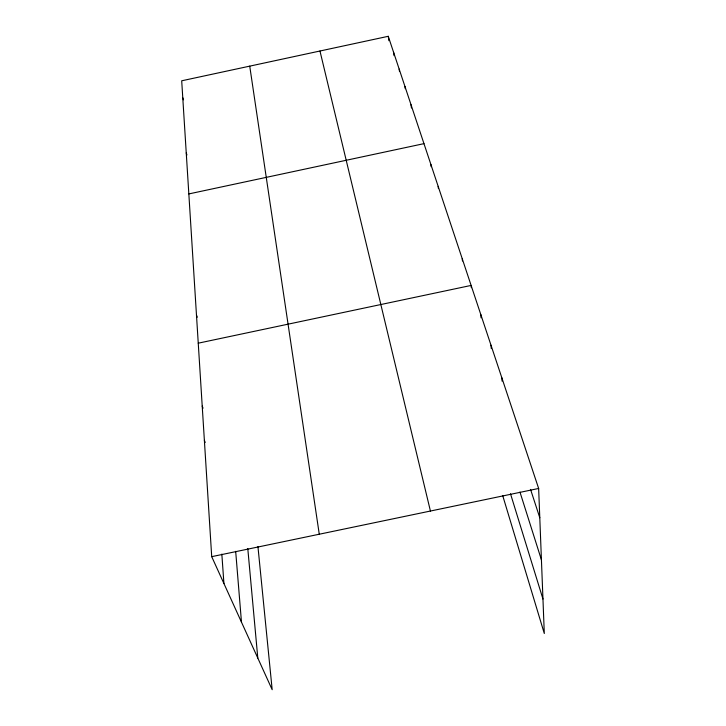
<?xml version="1.0" encoding="UTF-8"?>
<svg xmlns="http://www.w3.org/2000/svg" width="726" height="726" viewBox="0 0 726 726"><rect width="100%" height="100%" fill="white"/><g stroke="black" fill="none" stroke-linecap="round" stroke-linejoin="round"><path stroke-width="1.09" d="M502.682 495.513L544.3 633.489L538.647 488.462L388.265 36.3L181.7 80.795L211.711 556.66L272.177 689.7L257.939 546.569M188.833 193.924L423.975 143.648M198.252 343.18L471.12 285.427L471.337 287.678M211.711 556.66L538.647 488.462M204.378 440.355L205.222 442.433M202.218 406.088L203.044 408.184M196.474 315.084L197.254 317.208M530.552 489.406L539.79 517.756M186.246 152.905L186.927 154.992M519.961 492.047L541.433 559.873M182.77 97.711L183.433 99.843M510.496 493.753L542.957 599.032M319.966 51.011L430.427 511.04M249.735 66.139L319.268 534.227M388.265 36.3L388.882 40.701M393.601 52.345L394.064 55.666M399.164 69.061L399.463 71.302M404.963 86.503L405.253 88.672M411.025 104.716L411.442 107.983M430.899 164.493L431.171 166.717M438.168 186.346L438.422 188.578M462.244 258.719L462.471 260.97M247.784 548.557L257.803 658.074M480.784 314.476L481.084 317.852M491.003 345.213L491.275 348.58M235.678 551.352L241.477 622.146M501.847 377.801L502.083 381.159M221.838 554.12L223.926 583.523"/></g></svg>
